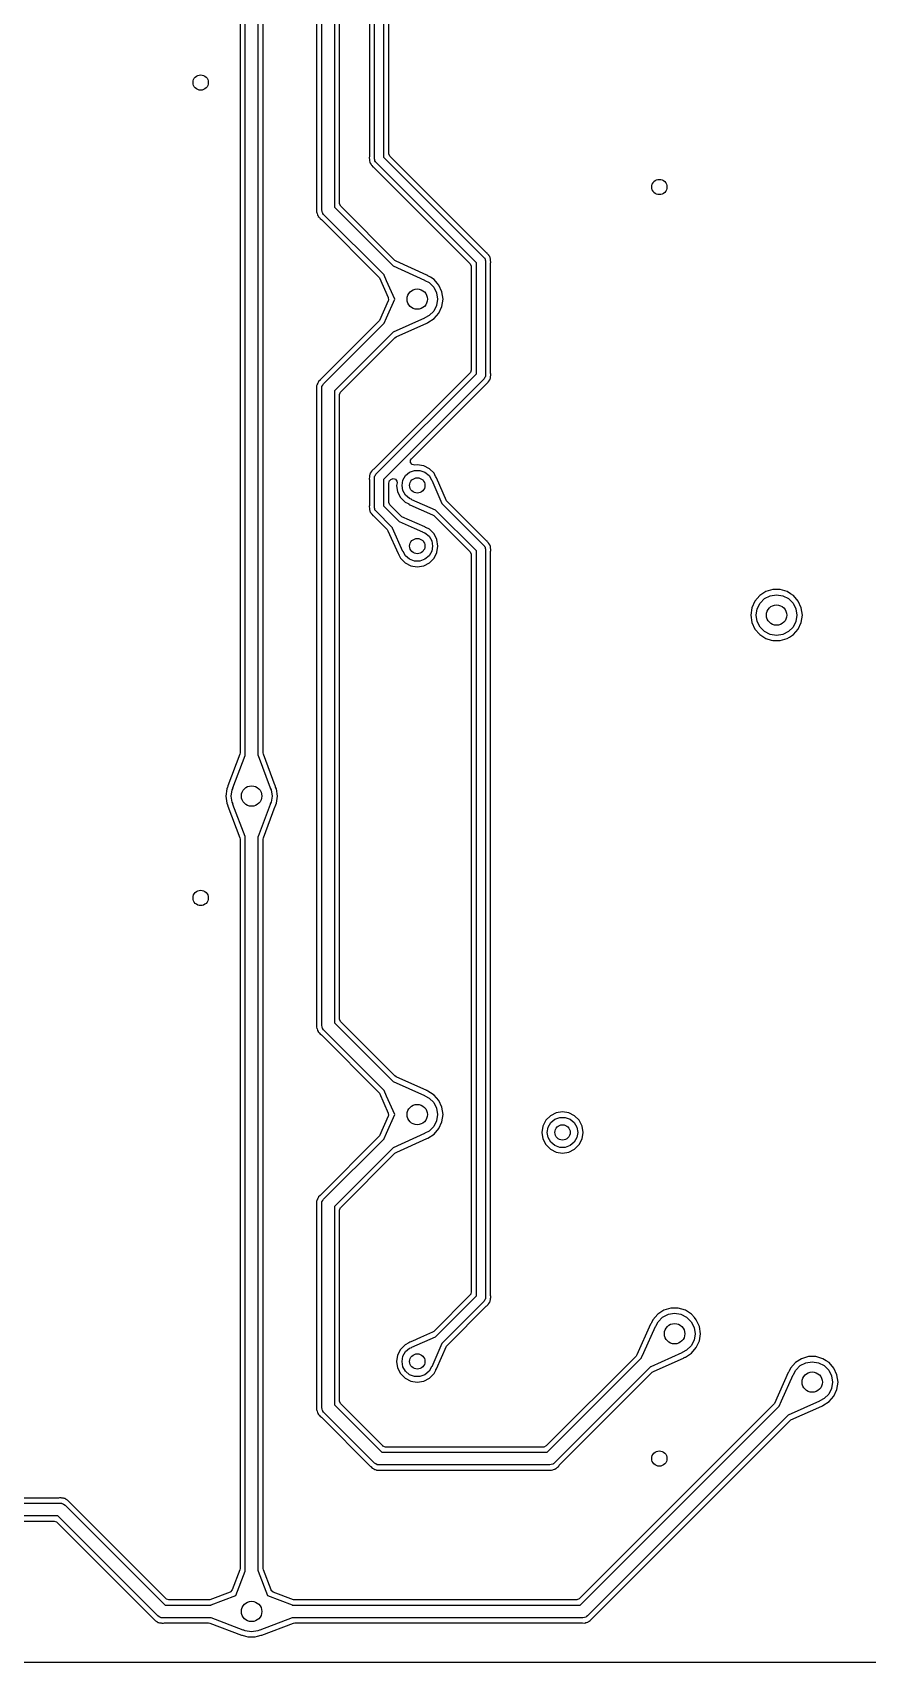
# Model space of a CAD drawing. Extents: x 107 to 211, y -135 to -72.
# Drawn here: x 169.7 to 186.08, y -135.5 to -103.52 of the extents above; entities that cross this region are included whole.
import ezdxf

# ---------------------------------------------------------------- set-up
doc = ezdxf.new("R2010")
doc.units = 0
doc.layers.add('BLACK', color=7, linetype='CONTINUOUS')

msp = doc.modelspace()

# ---------------------------------------------------------------- linework, layer by layer
at = {"layer": 'BLACK', "linetype": 'CONTINUOUS'}
for p, q in [((175.2745, -94.539428), (175.2745, -106.993107)), ((175.375, -107), (175.375, -94.5)), ((175.625, -94.551776), (175.625, -106.948223)), ((175.7255, -106.875943), (175.7255, -94.624057)), ((176.3106, -97.200702), (176.3106, -105.955248)), ((176.4111, -106), (176.4111, -97.155951)), ((176.5889, -97.192775), (176.5889, -105.963176)), ((176.6894, -105.890896), (176.6894, -99.6)), ((173.7745, -103.34602), (173.7745, -117.653978)), ((173.875, -117.704518), (173.875, -103.29665)), ((174.125, -103.29548), (174.125, -117.703349)), ((174.2255, -117.65398), (174.2255, -103.34602)), ((176.307462, -105.973716), (176.306951, -105.978249)), ((176.306951, -105.978249), (176.310367, -106.00857)), ((176.3106, -105.955248), (176.307462, -105.973716)), ((176.310367, -106.00857), (176.3106, -106.012716)), ((176.3106, -106.012716), (176.3106, -106.021342)), ((176.3106, -106.021342), (176.31252, -106.029755)), ((176.31252, -106.029755), (176.313214, -106.033845)), ((176.313214, -106.033845), (176.316631, -106.064166)), ((176.316631, -106.064166), (176.318131, -106.068453)), ((176.318131, -106.068453), (176.322996, -106.080199)), ((176.322996, -106.080199), (176.324966, -106.084288)), ((176.324966, -106.084288), (176.343992, -106.108146)), ((176.343992, -106.108146), (176.346393, -106.111531)), ((176.346393, -106.111531), (176.350982, -106.118834)), ((176.350982, -106.118834), (176.357081, -106.124933)), ((176.357081, -106.124933), (176.359845, -106.128025)), ((176.359845, -106.128025), (176.378874, -106.151887)), ((176.378874, -106.151887), (176.378875, -106.151887)), ((176.378875, -106.151887), (176.382443, -106.154733)), ((176.382443, -106.154733), (176.397719, -106.165571)), ((176.397719, -106.165571), (178.288926, -108.056778)), ((176.417737, -106.018235), (176.4111, -106)), ((176.419429, -106.037571), (176.417737, -106.018235)), ((176.430561, -106.05347), (176.419429, -106.037571)), ((176.431899, -106.057144), (176.430561, -106.05347)), ((176.433972, -106.058341), (176.431899, -106.057144)), ((176.437138, -106.062862), (176.433972, -106.058341)), ((178.4111, -108.036824), (176.437138, -106.062862)), ((176.5889, -105.963176), (178.562862, -107.937138)), ((176.689682, -105.897346), (176.6894, -105.890896)), ((176.711074, -105.943222), (176.689682, -105.897346)), ((178.60228, -107.834428), (176.711074, -105.943222)), ((175.274449, -106.995043), (175.272299, -107.036063)), ((175.272299, -107.036063), (175.281031, -107.058814)), ((175.2745, -106.993107), (175.274449, -106.995043)), ((175.281031, -107.058814), (175.284326, -107.069937)), ((175.284326, -107.069937), (175.289392, -107.093766)), ((175.289392, -107.093766), (175.289394, -107.09377)), ((175.289394, -107.09377), (175.294388, -107.100643)), ((175.294388, -107.100643), (175.303605, -107.117618)), ((175.303605, -107.117618), (175.306654, -107.12556)), ((175.306654, -107.12556), (175.323888, -107.142794)), ((175.383714, -107.029677), (175.375, -107)), ((175.39029, -107.059906), (175.383714, -107.029677)), ((175.394073, -107.06496), (175.39029, -107.059906)), ((175.394843, -107.06758), (175.394073, -107.06496)), ((175.398235, -107.070519), (175.394843, -107.06758)), ((175.411612, -107.088388), (175.398235, -107.070519)), ((176.599121, -108.275898), (175.411612, -107.088388)), ((175.625, -106.948223), (176.77507, -108.098293)), ((175.725782, -106.882393), (175.7255, -106.875943)), ((175.747174, -106.928269), (175.725782, -106.882393)), ((176.811224, -107.992319), (175.747174, -106.928269)), ((175.323888, -107.142794), (175.331419, -107.151612)), ((175.331419, -107.151612), (175.34574, -107.171323)), ((175.34574, -107.171323), (175.353102, -107.175573)), ((175.353102, -107.175573), (175.368426, -107.187332)), ((175.368426, -107.187332), (176.49232, -108.311226)), ((176.833107, -108.007441), (176.811224, -107.992319)), ((177.436161, -108.279633), (176.833107, -108.007441)), ((178.288926, -108.056778), (178.310318, -108.102654)), ((178.4111, -110.213176), (178.4111, -108.036824)), ((178.562862, -107.937138), (178.566027, -107.941658)), ((178.566027, -107.941658), (178.568101, -107.942856)), ((178.568101, -107.942856), (178.569438, -107.946529)), ((178.569438, -107.946529), (178.580571, -107.962429)), ((178.580571, -107.962429), (178.582262, -107.981764)), ((178.582262, -107.981764), (178.5889, -108)), ((178.5889, -108), (178.5889, -110.25)), ((178.617578, -107.845283), (178.60228, -107.834428)), ((178.621123, -107.84811), (178.617578, -107.845283)), ((178.621125, -107.848112), (178.621123, -107.84811)), ((178.621126, -107.848113), (178.621125, -107.848112)), ((178.630027, -107.859275), (178.621126, -107.848113)), ((178.640152, -107.87197), (178.630027, -107.859275)), ((178.642917, -107.875064), (178.640152, -107.87197)), ((178.649013, -107.88116), (178.642917, -107.875064)), ((178.649017, -107.881166), (178.649013, -107.88116)), ((178.653602, -107.888463), (178.649017, -107.881166)), ((178.656004, -107.891848), (178.653602, -107.888463)), ((178.675032, -107.915709), (178.656004, -107.891848)), ((178.675032, -107.915712), (178.675032, -107.915709)), ((178.677016, -107.919831), (178.675032, -107.915712)), ((178.681863, -107.931534), (178.677016, -107.919831)), ((178.683367, -107.935833), (178.681863, -107.931534)), ((178.683369, -107.935836), (178.683367, -107.935833)), ((178.686785, -107.966157), (178.683369, -107.935836)), ((178.687478, -107.970241), (178.686785, -107.966157)), ((178.688677, -107.975494), (178.687478, -107.970241)), ((178.6894, -107.978657), (178.688677, -107.975494)), ((178.6894, -107.987282), (178.6894, -107.978657)), ((178.689633, -107.991427), (178.6894, -107.987282)), ((178.6894, -108.044751), (178.692536, -108.026291)), ((178.6894, -110.205248), (178.6894, -108.044751)), ((178.689733, -107.992319), (178.689633, -107.991427)), ((178.693049, -108.021751), (178.689733, -107.992319)), ((178.692536, -108.026291), (178.693047, -108.021756)), ((178.693047, -108.021756), (178.693049, -108.021751)), ((176.49232, -108.311226), (176.507442, -108.333109)), ((176.507442, -108.333109), (176.681867, -108.719556)), ((176.599252, -108.280071), (176.599121, -108.275898)), ((176.649279, -108.390909), (176.599252, -108.280071)), ((176.811357, -108.75), (176.649279, -108.390909)), ((176.77507, -108.098293), (176.775258, -108.098216)), ((176.775258, -108.098216), (176.780071, -108.099252)), ((176.780071, -108.099252), (177.39276, -108.375793)), ((177.39276, -108.375793), (177.398891, -108.38232)), ((177.398891, -108.38232), (177.398888, -108.382458)), ((177.398888, -108.382458), (177.485114, -108.426393)), ((177.439316, -108.281449), (177.436161, -108.279633)), ((177.439653, -108.280862), (177.439316, -108.281449)), ((177.456228, -108.288924), (177.439653, -108.280862)), ((177.460054, -108.290047), (177.456228, -108.288924)), ((177.509079, -108.321554), (177.460054, -108.290047)), ((177.581128, -108.367857), (177.509079, -108.321554)), ((177.581129, -108.367859), (177.581128, -108.367857)), ((177.581131, -108.36786), (177.581129, -108.367859)), ((177.642487, -108.43867), (177.581131, -108.36786)), ((178.310318, -108.102654), (178.3106, -108.109104)), ((178.3106, -108.109104), (178.3106, -110.140895)), ((176.681867, -108.719556), (176.685655, -108.770033)), ((177.485114, -108.426393), (177.573607, -108.514886)), ((177.573607, -108.514886), (177.630423, -108.626393)), ((177.630423, -108.626393), (177.65, -108.75)), ((177.675377, -108.476627), (177.642487, -108.43867)), ((177.735165, -108.607543), (177.675377, -108.476627)), ((177.755647, -108.75), (177.735165, -108.607543)), ((176.681867, -108.780442), (176.507442, -109.16689)), ((176.645238, -109.118044), (176.811357, -108.75)), ((176.685655, -108.770033), (176.681867, -108.780442)), ((177.573607, -108.985114), (177.485114, -109.073607)), ((177.630423, -108.873607), (177.573607, -108.985114)), ((177.581128, -109.132143), (177.675377, -109.023373)), ((177.65, -108.75), (177.630423, -108.873607)), ((177.675377, -109.023373), (177.735165, -108.892457)), ((177.735165, -108.892457), (177.755647, -108.75)), ((176.49232, -109.188773), (175.345415, -110.335677)), ((175.411612, -110.411612), (176.598294, -109.224929)), ((176.507442, -109.16689), (176.49232, -109.188773)), ((176.598216, -109.224741), (176.599252, -109.219928)), ((176.598294, -109.224929), (176.598216, -109.224741)), ((176.599252, -109.219928), (176.645238, -109.118044)), ((177.39276, -109.124206), (176.780071, -109.400747)), ((176.833108, -109.492557), (177.436162, -109.220365)), ((177.398746, -109.118044), (177.39276, -109.124206)), ((177.398747, -109.117613), (177.398746, -109.118044)), ((177.485114, -109.073607), (177.398747, -109.117613)), ((177.436162, -109.220365), (177.436169, -109.220359)), ((177.436169, -109.220359), (177.439183, -109.218643)), ((177.439183, -109.218643), (177.439467, -109.219143)), ((177.439467, -109.219143), (177.456176, -109.211091)), ((177.456176, -109.211091), (177.460053, -109.209953)), ((177.460053, -109.209953), (177.581128, -109.132143)), ((176.775899, -109.400877), (175.625, -110.551776)), ((175.747163, -110.571742), (176.811228, -109.507676)), ((176.780071, -109.400747), (176.775899, -109.400877)), ((176.811228, -109.507676), (176.833108, -109.492557)), ((178.288926, -110.193221), (176.397717, -112.084429)), ((176.437138, -112.187138), (178.4111, -110.213176)), ((178.562862, -110.312862), (176.5889, -112.286824)), ((178.293287, -110.188461), (178.288926, -110.193221)), ((178.3106, -110.140895), (178.293287, -110.188461)), ((178.571063, -110.295273), (178.562862, -110.312862)), ((178.583539, -110.280406), (178.571063, -110.295273)), ((178.586908, -110.261293), (178.583539, -110.280406)), ((178.588562, -110.257748), (178.586908, -110.261293)), ((178.5889, -110.25), (178.587941, -110.255433)), ((178.587941, -110.255433), (178.588562, -110.257748)), ((178.677015, -110.33017), (178.681862, -110.31847)), ((178.681862, -110.31847), (178.683368, -110.314166)), ((178.683368, -110.314165), (178.683369, -110.314164)), ((178.683368, -110.314166), (178.683368, -110.314165)), ((178.683369, -110.314164), (178.684965, -110.3)), ((178.684965, -110.3), (178.686785, -110.283839)), ((178.686785, -110.283839), (178.687481, -110.279748)), ((178.687481, -110.279748), (178.6894, -110.27134)), ((178.692537, -110.223716), (178.6894, -110.205248)), ((178.6894, -110.262716), (178.689633, -110.25857)), ((178.6894, -110.27134), (178.6894, -110.262716)), ((178.689633, -110.25857), (178.690484, -110.251012)), ((178.690484, -110.251012), (178.693049, -110.228249)), ((178.693047, -110.228244), (178.692537, -110.223716)), ((178.693049, -110.228249), (178.693047, -110.228244)), ((175.273589, -110.488001), (175.269777, -110.512063)), ((175.269777, -110.512063), (175.271978, -110.520274)), ((175.271978, -110.520274), (175.2745, -110.539428)), ((175.2745, -110.476425), (175.273589, -110.488001)), ((175.274501, -110.452063), (175.2745, -110.452069)), ((175.2745, -110.452069), (175.2745, -110.476425)), ((175.2745, -110.539428), (175.2745, -122.993107)), ((175.277959, -110.444296), (175.274501, -110.452063)), ((175.283443, -110.425783), (175.277959, -110.444296)), ((175.284774, -110.417379), (175.283443, -110.425783)), ((175.298043, -110.396946), (175.284774, -110.417379)), ((175.30358, -110.386749), (175.298043, -110.396946)), ((175.313489, -110.364495), (175.30358, -110.386749)), ((175.313492, -110.364491), (175.313489, -110.364495)), ((175.344011, -110.33701), (175.313492, -110.364491)), ((175.345415, -110.335677), (175.344011, -110.33701)), ((175.375, -110.5), (175.378176, -110.477906)), ((175.375, -123), (175.375, -110.5)), ((175.377856, -110.473429), (175.379164, -110.471032)), ((175.378176, -110.477906), (175.377856, -110.473429)), ((175.379164, -110.471032), (175.380063, -110.464783)), ((175.380063, -110.464783), (175.39679, -110.438755)), ((175.39679, -110.438755), (175.411612, -110.411612)), ((175.625, -110.551776), (175.625, -122.948223)), ((175.7255, -110.624057), (175.742813, -110.576491)), ((175.7255, -112.822298), (175.7255, -110.624057)), ((175.742813, -110.576491), (175.747163, -110.571742)), ((177.13561, -111.882241), (178.602282, -110.415568)), ((178.602282, -110.415568), (178.617557, -110.404732)), ((178.617557, -110.404732), (178.621122, -110.401888)), ((178.621122, -110.401888), (178.621126, -110.401887)), ((178.621126, -110.401887), (178.640162, -110.378014)), ((178.640162, -110.378014), (178.642902, -110.374948)), ((178.642902, -110.374948), (178.649016, -110.368836)), ((178.649016, -110.368836), (178.653607, -110.361527)), ((178.653607, -110.361527), (178.655998, -110.358156)), ((178.655998, -110.358156), (178.675032, -110.334291)), ((178.675032, -110.334288), (178.677015, -110.33017)), ((178.675032, -110.334291), (178.675032, -110.334288)), ((177.117969, -111.958656), (177.118853, -111.908045)), ((177.118853, -111.908045), (177.13561, -111.882241)), ((176.310367, -112.241427), (176.306951, -112.271749)), ((176.3106, -112.237282), (176.310367, -112.241427)), ((176.312519, -112.220244), (176.3106, -112.228653)), ((176.3106, -112.228653), (176.3106, -112.237282)), ((176.313213, -112.216157), (176.312519, -112.220244)), ((176.31663, -112.185836), (176.313213, -112.216157)), ((176.318122, -112.181572), (176.31663, -112.185836)), ((176.323003, -112.169786), (176.318122, -112.181572)), ((176.324967, -112.165708), (176.323003, -112.169786)), ((176.343993, -112.141849), (176.324967, -112.165708)), ((176.346393, -112.138467), (176.343993, -112.141849)), ((176.35098, -112.131167), (176.346393, -112.138467)), ((176.350985, -112.131161), (176.35098, -112.131167)), ((176.35708, -112.125067), (176.350985, -112.131161)), ((176.359845, -112.121973), (176.35708, -112.125067)), ((176.378874, -112.098112), (176.359845, -112.121973)), ((176.382422, -112.095282), (176.378874, -112.098112)), ((176.397717, -112.084429), (176.382422, -112.095282)), ((176.4111, -112.25), (176.412058, -112.244566)), ((176.411438, -112.242252), (176.413091, -112.238706)), ((176.412058, -112.244566), (176.411438, -112.242252)), ((176.413091, -112.238706), (176.416461, -112.219594)), ((176.416461, -112.219594), (176.428936, -112.204726)), ((176.428936, -112.204726), (176.437138, -112.187138)), ((176.969043, -112.302394), (177.021138, -112.212164)), ((177.021138, -112.212164), (177.100951, -112.145192)), ((177.100951, -112.145192), (177.198857, -112.109558)), ((177.149824, -111.997995), (177.117969, -111.958656)), ((177.199513, -112.007654), (177.149824, -111.997995)), ((177.198857, -112.109558), (177.303045, -112.109558)), ((177.25095, -111.999508), (177.199513, -112.007654)), ((177.250951, -111.999508), (177.25095, -111.999508)), ((177.376252, -112.019353), (177.250951, -111.999508)), ((177.303045, -112.109558), (177.400951, -112.145192)), ((177.376253, -112.019353), (177.376252, -112.019353)), ((177.376255, -112.019354), (177.376253, -112.019353)), ((177.489293, -112.07695), (177.376255, -112.019354)), ((177.400951, -112.145192), (177.480764, -112.212164)), ((177.480764, -112.212164), (177.530697, -112.29865)), ((177.579001, -112.166658), (177.489293, -112.07695)), ((177.610589, -112.228653), (177.579001, -112.166658)), ((177.614177, -112.235695), (177.610589, -112.228653)), ((177.616718, -112.239952), (177.614177, -112.235695)), ((177.629247, -112.258063), (177.616718, -112.239952)), ((176.306951, -112.271749), (176.307463, -112.276291)), ((176.307463, -112.276291), (176.3106, -112.294751)), ((176.3106, -112.294751), (176.3106, -112.799297)), ((176.4111, -112.844049), (176.4111, -112.25)), ((176.5889, -112.286824), (176.5889, -112.807225)), ((176.6894, -112.359103), (176.706713, -112.311537)), ((176.6894, -112.734945), (176.6894, -112.359103)), ((176.706713, -112.311537), (176.711063, -112.306788)), ((176.711063, -112.306788), (176.728191, -112.28966)), ((176.728191, -112.28966), (176.774066, -112.268269)), ((176.774066, -112.268269), (176.822961, -112.28137)), ((176.822961, -112.28137), (176.851995, -112.322834)), ((176.853605, -112.353562), (176.845459, -112.404998)), ((176.845459, -112.404998), (176.845459, -112.404999)), ((176.845459, -112.404999), (176.865304, -112.530301)), ((176.851995, -112.322834), (176.853605, -112.353562)), ((176.865304, -112.530301), (176.865304, -112.530302)), ((176.865304, -112.530302), (176.865305, -112.530304)), ((176.865305, -112.530304), (176.922901, -112.643342)), ((176.950951, -112.405), (176.969043, -112.302394)), ((176.969043, -112.507606), (176.950951, -112.405)), ((177.021138, -112.597836), (176.969043, -112.507606)), ((177.530697, -112.29865), (177.532715, -112.300629)), ((177.532715, -112.300629), (177.734844, -112.759073)), ((177.629248, -112.258066), (177.629247, -112.258063)), ((177.629249, -112.258067), (177.629248, -112.258066)), ((177.826629, -112.705739), (177.629249, -112.258067)), ((175.7255, -122.875943), (175.7255, -112.822298)), ((176.307462, -112.817765), (176.306951, -112.822298)), ((176.306951, -112.822298), (176.310367, -112.852619)), ((176.3106, -112.799297), (176.307462, -112.817765)), ((176.310367, -112.852619), (176.3106, -112.856765)), ((176.3106, -112.856765), (176.3106, -112.865391)), ((176.3106, -112.865391), (176.31252, -112.873804)), ((176.31252, -112.873804), (176.313214, -112.877894)), ((176.313214, -112.877894), (176.316631, -112.908215)), ((176.417737, -112.862284), (176.4111, -112.844049)), ((176.419429, -112.88162), (176.417737, -112.862284)), ((176.430561, -112.897519), (176.419429, -112.88162)), ((176.5889, -112.807225), (176.891895, -113.11022)), ((176.689682, -112.741395), (176.6894, -112.734945)), ((176.711074, -112.787271), (176.689682, -112.741395)), ((176.92774, -113.003937), (176.711074, -112.787271)), ((176.922901, -112.643342), (177.012609, -112.73305)), ((177.012609, -112.73305), (177.071923, -112.763271)), ((177.100951, -112.664808), (177.021138, -112.597836)), ((177.071923, -112.763271), (177.082553, -112.768688)), ((177.082553, -112.768688), (177.087007, -112.771367)), ((177.087007, -112.771367), (177.104014, -112.783296)), ((177.140402, -112.679166), (177.100951, -112.664808)), ((177.104014, -112.783296), (177.104017, -112.783297)), ((177.104017, -112.783297), (177.104018, -112.783298)), ((177.104018, -112.783298), (177.55169, -112.980678)), ((177.140392, -112.68029), (177.140402, -112.679166)), ((177.14658, -112.686764), (177.140392, -112.68029)), ((177.605024, -112.888893), (177.14658, -112.686764)), ((177.734844, -112.759073), (177.734938, -112.763263)), ((177.734938, -112.763263), (178.562862, -113.591187)), ((177.842012, -112.728209), (177.826629, -112.705739)), ((177.953803, -112.84), (177.842012, -112.728209)), ((178.60228, -113.488477), (177.953803, -112.84)), ((176.316631, -112.908215), (176.318131, -112.912502)), ((176.318131, -112.912502), (176.322996, -112.924248)), ((176.322996, -112.924248), (176.324966, -112.928337)), ((176.324966, -112.928337), (176.343992, -112.952195)), ((176.343992, -112.952195), (176.346393, -112.95558)), ((176.346393, -112.95558), (176.350982, -112.962883)), ((176.350982, -112.962883), (176.357081, -112.968982)), ((176.357081, -112.968982), (176.359845, -112.972074)), ((176.359845, -112.972074), (176.378874, -112.995936)), ((176.378874, -112.995936), (176.378875, -112.995936)), ((176.378875, -112.995936), (176.382443, -112.998782)), ((176.382443, -112.998782), (176.397719, -113.00962)), ((176.397719, -113.00962), (176.659888, -113.271789)), ((176.431899, -112.901193), (176.430561, -112.897519)), ((176.433972, -112.90239), (176.431899, -112.901193)), ((176.437138, -112.906911), (176.433972, -112.90239)), ((176.766962, -113.236735), (176.437138, -112.906911)), ((176.891895, -113.11022), (176.892157, -113.110112)), ((176.892157, -113.110112), (176.896877, -113.111106)), ((176.896877, -113.111106), (177.191318, -113.240926)), ((176.950211, -113.019321), (176.92774, -113.003937)), ((177.397883, -113.216701), (176.950211, -113.019321)), ((177.55169, -112.980678), (177.57416, -112.996061)), ((177.57416, -112.996061), (178.288926, -113.710827)), ((177.609744, -112.889887), (177.605024, -112.888893)), ((177.610005, -112.889778), (177.609744, -112.889887)), ((178.4111, -113.690873), (177.610005, -112.889778)), ((176.659888, -113.271789), (176.675272, -113.29426)), ((176.675272, -113.29426), (176.872652, -113.741932)), ((176.767057, -113.240926), (176.766962, -113.236735)), ((176.969186, -113.69937), (176.767057, -113.240926)), ((177.191318, -113.240926), (177.355321, -113.313235)), ((177.355321, -113.313235), (177.361509, -113.319709)), ((177.361509, -113.319709), (177.361497, -113.320832)), ((177.361497, -113.320832), (177.400951, -113.335192)), ((177.397884, -113.216701), (177.397883, -113.216701)), ((177.397887, -113.216703), (177.397884, -113.216701)), ((177.414901, -113.228636), (177.397887, -113.216703)), ((177.400951, -113.335192), (177.480764, -113.402164)), ((177.419354, -113.231314), (177.414901, -113.228636)), ((177.489293, -113.26695), (177.419354, -113.231314)), ((177.480764, -113.402164), (177.532859, -113.492394)), ((177.579001, -113.356658), (177.489293, -113.26695)), ((177.532859, -113.492394), (177.550951, -113.595)), ((177.636597, -113.469696), (177.579001, -113.356658)), ((177.656443, -113.595), (177.636597, -113.469696)), ((178.617578, -113.499332), (178.60228, -113.488477)), ((178.621123, -113.502159), (178.617578, -113.499332)), ((178.621125, -113.502161), (178.621123, -113.502159)), ((178.621126, -113.502162), (178.621125, -113.502161)), ((178.630027, -113.513324), (178.621126, -113.502162)), ((178.640152, -113.526019), (178.630027, -113.513324)), ((178.642917, -113.529113), (178.640152, -113.526019)), ((176.872652, -113.741932), (176.872653, -113.741933)), ((176.872653, -113.741933), (176.872656, -113.741939)), ((176.872656, -113.741939), (176.879965, -113.752504)), ((176.879965, -113.752504), (176.885185, -113.76005)), ((176.885185, -113.76005), (176.887717, -113.764291)), ((176.887717, -113.764291), (176.922901, -113.833342)), ((176.922901, -113.833342), (177.012609, -113.92305)), ((176.971204, -113.701349), (176.969186, -113.69937)), ((177.021138, -113.787836), (176.971204, -113.701349)), ((177.100951, -113.854808), (177.021138, -113.787836)), ((177.480764, -113.787836), (177.400951, -113.854808)), ((177.532859, -113.697606), (177.480764, -113.787836)), ((177.489293, -113.92305), (177.579001, -113.833342)), ((177.550951, -113.595), (177.532859, -113.697606)), ((177.579001, -113.833342), (177.636597, -113.720304)), ((177.636597, -113.720304), (177.656443, -113.595)), ((178.288926, -113.710827), (178.310318, -113.756703)), ((178.310318, -113.756703), (178.3106, -113.763153)), ((178.3106, -113.763153), (178.3106, -128.236846)), ((178.4111, -128.309127), (178.4111, -113.690873)), ((178.562862, -113.591187), (178.566027, -113.595707)), ((178.566027, -113.595707), (178.568101, -113.596905)), ((178.568101, -113.596905), (178.569438, -113.600578)), ((178.569438, -113.600578), (178.580571, -113.616478)), ((178.580571, -113.616478), (178.582262, -113.635813)), ((178.582262, -113.635813), (178.5889, -113.654049)), ((178.5889, -113.654049), (178.5889, -128.345951)), ((178.649013, -113.535209), (178.642917, -113.529113)), ((178.649017, -113.535215), (178.649013, -113.535209)), ((178.653602, -113.542512), (178.649017, -113.535215)), ((178.656004, -113.545897), (178.653602, -113.542512)), ((178.675032, -113.569758), (178.656004, -113.545897)), ((178.675032, -113.569761), (178.675032, -113.569758)), ((178.677016, -113.57388), (178.675032, -113.569761)), ((178.681863, -113.585583), (178.677016, -113.57388)), ((178.683367, -113.589882), (178.681863, -113.585583)), ((178.683369, -113.589885), (178.683367, -113.589882)), ((178.683945, -113.595), (178.683369, -113.589885)), ((178.686785, -113.620206), (178.683945, -113.595)), ((178.687478, -113.62429), (178.686785, -113.620206)), ((178.688677, -113.629543), (178.687478, -113.62429)), ((178.6894, -113.632706), (178.688677, -113.629543)), ((178.6894, -113.641331), (178.6894, -113.632706)), ((178.689633, -113.645476), (178.6894, -113.641331)), ((178.6894, -113.6988), (178.692536, -113.68034)), ((178.6894, -114.95), (178.6894, -113.6988)), ((178.691072, -113.658258), (178.689633, -113.645476)), ((178.693049, -113.6758), (178.691072, -113.658258)), ((178.692536, -113.68034), (178.693047, -113.675805)), ((178.693047, -113.675805), (178.693049, -113.6758)), ((177.012609, -113.92305), (177.125647, -113.980646)), ((177.198857, -113.890442), (177.100951, -113.854808)), ((177.125647, -113.980646), (177.250951, -114.000492)), ((177.303045, -113.890442), (177.198857, -113.890442)), ((177.250951, -114.000492), (177.376255, -113.980646)), ((177.400951, -113.854808), (177.303045, -113.890442)), ((177.376255, -113.980646), (177.489293, -113.92305)), ((184.228036, -114.4495), (184.089949, -114.490046)), ((184.228039, -114.4495), (184.228036, -114.4495)), ((184.371961, -114.4495), (184.228039, -114.4495)), ((184.371964, -114.4495), (184.371961, -114.4495)), ((184.51005, -114.490046), (184.371964, -114.4495)), ((183.874623, -114.676626), (183.814834, -114.807545)), ((183.968868, -114.56786), (183.874623, -114.676626)), ((183.919577, -114.826393), (183.976393, -114.714886)), ((183.968875, -114.567855), (183.968868, -114.56786)), ((184.089945, -114.490047), (183.968875, -114.567855)), ((183.976393, -114.714886), (184.064886, -114.626393)), ((184.064886, -114.626393), (184.176393, -114.569577)), ((184.089949, -114.490046), (184.089945, -114.490047)), ((184.176393, -114.569577), (184.3, -114.55)), ((184.3, -114.55), (184.423607, -114.569577)), ((184.423607, -114.569577), (184.535114, -114.626393)), ((184.510054, -114.490047), (184.51005, -114.490046)), ((184.574182, -114.53126), (184.510054, -114.490047)), ((184.535114, -114.626393), (184.623607, -114.714886)), ((184.631128, -114.567857), (184.574182, -114.53126)), ((184.623607, -114.714886), (184.680423, -114.826393)), ((184.725377, -114.676627), (184.631128, -114.567857)), ((184.785165, -114.807543), (184.725377, -114.676627)), ((178.6894, -117.92), (178.6894, -114.95)), ((183.814834, -114.807545), (183.794353, -114.95)), ((183.794353, -114.95), (183.814834, -115.092454)), ((183.814834, -115.092454), (183.814834, -115.092455)), ((183.814834, -115.092455), (183.814835, -115.092457)), ((183.814835, -115.092457), (183.874623, -115.223373)), ((183.9, -114.95), (183.919577, -114.826393)), ((183.919577, -115.073607), (183.9, -114.95)), ((183.976393, -115.185114), (183.919577, -115.073607)), ((184.680423, -115.073607), (184.623607, -115.185114)), ((184.680423, -114.826393), (184.7, -114.95)), ((184.7, -114.95), (184.680423, -115.073607)), ((184.725377, -115.223373), (184.785165, -115.092457)), ((184.805647, -114.95), (184.785165, -114.807543)), ((184.785165, -115.092457), (184.805647, -114.95)), ((183.874623, -115.223373), (183.968868, -115.332139)), ((183.968868, -115.332139), (183.968869, -115.33214)), ((183.968869, -115.33214), (183.968872, -115.332143)), ((183.968872, -115.332143), (184.089947, -115.409953)), ((184.064886, -115.273607), (183.976393, -115.185114)), ((184.176393, -115.330423), (184.064886, -115.273607)), ((184.089947, -115.409953), (184.196403, -115.441211)), ((184.3, -115.35), (184.176393, -115.330423)), ((184.196403, -115.441211), (184.228035, -115.450499)), ((184.423607, -115.330423), (184.3, -115.35)), ((184.371964, -115.450499), (184.510053, -115.409953)), ((184.535114, -115.273607), (184.423607, -115.330423)), ((184.510053, -115.409953), (184.556661, -115.38)), ((184.623607, -115.185114), (184.535114, -115.273607)), ((184.556661, -115.38), (184.631128, -115.332143)), ((184.631128, -115.332143), (184.725377, -115.223373)), ((184.228035, -115.450499), (184.228037, -115.4505)), ((184.228037, -115.4505), (184.228039, -115.4505)), ((184.228039, -115.4505), (184.371963, -115.4505)), ((184.371963, -115.4505), (184.371964, -115.450499)), ((173.769719, -117.680144), (173.535764, -118.299037)), ((173.7745, -117.653978), (173.769719, -117.680144)), ((174.230281, -117.680146), (174.2255, -117.65398)), ((174.464235, -118.299039), (174.230281, -117.680146)), ((173.634448, -118.336345), (173.872141, -117.707562)), ((173.872141, -117.707562), (173.875, -117.704518)), ((174.125, -117.703349), (174.125188, -117.703427)), ((174.125188, -117.703427), (174.127859, -117.707563)), ((174.127859, -117.707563), (174.365551, -118.336344)), ((178.6894, -119.5), (178.6894, -117.92)), ((173.533795, -118.31027), (173.52822, -118.328232)), ((173.535762, -118.299045), (173.533795, -118.31027)), ((173.535764, -118.299037), (173.535762, -118.299045)), ((174.465948, -118.309326), (174.464235, -118.299039)), ((174.471628, -118.327902), (174.465948, -118.309326)), ((173.514834, -118.357544), (173.494353, -118.5)), ((173.494353, -118.5), (173.514834, -118.642455)), ((173.514836, -118.357539), (173.514834, -118.357544)), ((173.514834, -118.642455), (173.514836, -118.64246)), ((173.52822, -118.328232), (173.514836, -118.357539)), ((173.514836, -118.64246), (173.528368, -118.672092)), ((173.6, -118.5), (173.619577, -118.376393)), ((173.619577, -118.623607), (173.6, -118.5)), ((173.619577, -118.376393), (173.635256, -118.34562)), ((173.635192, -118.654253), (173.619577, -118.623607)), ((173.634572, -118.344933), (173.634448, -118.336345)), ((173.635256, -118.34562), (173.634572, -118.344933)), ((174.380423, -118.623607), (174.364743, -118.654379)), ((174.365271, -118.345294), (174.364806, -118.345744)), ((174.364806, -118.345744), (174.380423, -118.376393)), ((174.365551, -118.336344), (174.365271, -118.345294)), ((174.380423, -118.376393), (174.4, -118.5)), ((174.4, -118.5), (174.380423, -118.623607)), ((174.485165, -118.357543), (174.471628, -118.327902)), ((174.471779, -118.671766), (174.485165, -118.642457)), ((174.505647, -118.5), (174.485165, -118.357543)), ((174.485165, -118.642457), (174.505647, -118.5)), ((173.528368, -118.672092), (173.534048, -118.690665)), ((173.534048, -118.690665), (173.535765, -118.700965)), ((173.535765, -118.700965), (173.535764, -118.700965)), ((173.535764, -118.700965), (173.769719, -119.319854)), ((173.634448, -118.663655), (173.634728, -118.654705)), ((173.872141, -119.292437), (173.634448, -118.663655)), ((173.634728, -118.654705), (173.635192, -118.654253)), ((174.365551, -118.663655), (174.127859, -119.292437)), ((174.230281, -119.319854), (174.464232, -118.700968)), ((174.364743, -118.654379), (174.365427, -118.655066)), ((174.365427, -118.655066), (174.365551, -118.663655)), ((174.464232, -118.700968), (174.464233, -118.700965)), ((174.464233, -118.700965), (174.464235, -118.70096)), ((174.464235, -118.70096), (174.466202, -118.689733)), ((174.466202, -118.689733), (174.471779, -118.671766)), ((173.769719, -119.319854), (173.7745, -119.34602)), ((173.7745, -119.34602), (173.7745, -133.653978)), ((173.874812, -119.296573), (173.872141, -119.292437)), ((173.875, -119.29665), (173.874812, -119.296573)), ((173.875, -133.704518), (173.875, -119.29665)), ((174.127859, -119.292437), (174.125, -119.29548)), ((174.125, -119.29548), (174.125, -133.703349)), ((174.2255, -119.34602), (174.230281, -119.319854)), ((174.2255, -133.65398), (174.2255, -119.34602)), ((178.6894, -121.5), (178.6894, -119.5)), ((178.6894, -123), (178.6894, -121.5)), ((175.274449, -122.995043), (175.272299, -123.036063)), ((175.272299, -123.036063), (175.281031, -123.058814)), ((175.2745, -122.993107), (175.274449, -122.995043)), ((175.281031, -123.058814), (175.284326, -123.069937)), ((175.284326, -123.069937), (175.289392, -123.093766)), ((175.289392, -123.093766), (175.289394, -123.09377)), ((175.289394, -123.09377), (175.294388, -123.100643)), ((175.294388, -123.100643), (175.303605, -123.117618)), ((175.303605, -123.117618), (175.306654, -123.12556)), ((175.383714, -123.029677), (175.375, -123)), ((175.39029, -123.059906), (175.383714, -123.029677)), ((175.394073, -123.06496), (175.39029, -123.059906)), ((175.394843, -123.06758), (175.394073, -123.06496)), ((175.398235, -123.070519), (175.394843, -123.06758)), ((175.411612, -123.088388), (175.398235, -123.070519)), ((176.599121, -124.275898), (175.411612, -123.088388)), ((175.625, -122.948223), (176.77507, -124.098293)), ((175.725782, -122.882393), (175.7255, -122.875943)), ((175.747174, -122.928269), (175.725782, -122.882393)), ((176.811224, -123.992319), (175.747174, -122.928269)), ((178.6894, -125.1), (178.6894, -123)), ((175.306654, -123.12556), (175.323888, -123.142794)), ((175.323888, -123.142794), (175.331419, -123.151612)), ((175.331419, -123.151612), (175.34574, -123.171323)), ((175.34574, -123.171323), (175.353102, -123.175573)), ((175.353102, -123.175573), (175.368426, -123.187332)), ((175.368426, -123.187332), (176.49232, -124.311226)), ((176.833107, -124.007441), (176.811224, -123.992319)), ((177.436161, -124.279633), (176.833107, -124.007441)), ((176.49232, -124.311226), (176.507442, -124.333109)), ((176.507442, -124.333109), (176.681867, -124.719556)), ((176.599252, -124.280071), (176.599121, -124.275898)), ((176.649279, -124.390909), (176.599252, -124.280071)), ((176.811357, -124.75), (176.649279, -124.390909)), ((176.77507, -124.098293), (176.775258, -124.098216)), ((176.775258, -124.098216), (176.780071, -124.099252)), ((176.780071, -124.099252), (177.39276, -124.375793)), ((177.39276, -124.375793), (177.398891, -124.38232)), ((177.398891, -124.38232), (177.398888, -124.382458)), ((177.398888, -124.382458), (177.485114, -124.426393)), ((177.439316, -124.281449), (177.436161, -124.279633)), ((177.439653, -124.280862), (177.439316, -124.281449)), ((177.456228, -124.288924), (177.439653, -124.280862)), ((177.460054, -124.290047), (177.456228, -124.288924)), ((177.509079, -124.321554), (177.460054, -124.290047)), ((177.581128, -124.367857), (177.509079, -124.321554)), ((177.675377, -124.476627), (177.581128, -124.367857)), ((177.485114, -124.426393), (177.573607, -124.514886)), ((177.573607, -124.514886), (177.630423, -124.626393)), ((177.630423, -124.626393), (177.65, -124.75)), ((177.735165, -124.607543), (177.675377, -124.476627)), ((177.755647, -124.75), (177.735165, -124.607543)), ((179.974698, -124.714353), (179.861656, -124.771951)), ((180.1, -124.694508), (179.974698, -124.714353)), ((180.225301, -124.714353), (180.1, -124.694508)), ((180.225302, -124.714353), (180.225301, -124.714353)), ((180.225304, -124.714354), (180.225302, -124.714353)), ((180.338342, -124.77195), (180.225304, -124.714354)), ((176.681867, -124.780442), (176.507442, -125.16689)), ((176.645238, -125.118044), (176.811357, -124.75)), ((176.681867, -124.719556), (176.685655, -124.770033)), ((176.685655, -124.770033), (176.681867, -124.780442)), ((177.573607, -124.985114), (177.485114, -125.073607)), ((177.630423, -124.873607), (177.573607, -124.985114)), ((177.581128, -125.132143), (177.675377, -125.023373)), ((177.65, -124.75), (177.630423, -124.873607)), ((177.675377, -125.023373), (177.735165, -124.892457)), ((177.735165, -124.892457), (177.755647, -124.75)), ((179.714353, -124.974698), (179.694508, -125.1)), ((179.771951, -124.861656), (179.714353, -124.974698)), ((179.861656, -124.771951), (179.771951, -124.861656)), ((179.8, -125.1), (179.818092, -124.997394)), ((179.818092, -124.997394), (179.870187, -124.907164)), ((179.870187, -124.907164), (179.95, -124.840192)), ((179.95, -124.840192), (180.047906, -124.804558)), ((180.047906, -124.804558), (180.152094, -124.804558)), ((180.152094, -124.804558), (180.25, -124.840192)), ((180.25, -124.840192), (180.329813, -124.907164)), ((180.329813, -124.907164), (180.381908, -124.997394)), ((180.42805, -124.861658), (180.338342, -124.77195)), ((180.381908, -124.997394), (180.4, -125.1)), ((180.485646, -124.974696), (180.42805, -124.861658)), ((180.505492, -125.1), (180.485646, -124.974696)), ((176.49232, -125.188773), (175.345415, -126.335677)), ((175.411612, -126.411612), (176.598294, -125.224929)), ((176.507442, -125.16689), (176.49232, -125.188773)), ((176.598216, -125.224741), (176.599252, -125.219928)), ((176.598294, -125.224929), (176.598216, -125.224741)), ((176.599252, -125.219928), (176.645238, -125.118044)), ((177.39276, -125.124206), (176.780071, -125.400747)), ((176.84842, -125.485646), (177.436162, -125.220365)), ((177.398746, -125.118044), (177.39276, -125.124206)), ((177.398747, -125.117613), (177.398746, -125.118044)), ((177.485114, -125.073607), (177.398747, -125.117613)), ((177.436162, -125.220365), (177.436169, -125.220359)), ((177.436169, -125.220359), (177.439183, -125.218643)), ((177.439183, -125.218643), (177.439467, -125.219143)), ((177.439467, -125.219143), (177.456176, -125.211091)), ((177.456176, -125.211091), (177.460053, -125.209953)), ((177.460053, -125.209953), (177.581128, -125.132143)), ((178.6894, -126.399897), (178.6894, -125.1)), ((179.694508, -125.1), (179.714353, -125.225301)), ((179.714353, -125.225301), (179.714353, -125.225302)), ((179.714353, -125.225302), (179.714354, -125.225304)), ((179.714354, -125.225304), (179.77195, -125.338342)), ((179.77195, -125.338342), (179.861658, -125.42805)), ((179.818092, -125.202606), (179.8, -125.1)), ((179.870187, -125.292836), (179.818092, -125.202606)), ((179.95, -125.359808), (179.870187, -125.292836)), ((180.329813, -125.292836), (180.25, -125.359808)), ((180.381908, -125.202606), (180.329813, -125.292836)), ((180.338342, -125.42805), (180.42805, -125.338342)), ((180.4, -125.1), (180.381908, -125.202606)), ((180.42805, -125.338342), (180.485646, -125.225304)), ((180.485646, -125.225304), (180.505492, -125.1)), ((176.775899, -125.400877), (175.625, -126.551776)), ((175.747163, -126.571742), (176.811228, -125.507676)), ((176.780071, -125.400747), (176.775899, -125.400877)), ((176.811228, -125.507676), (176.833108, -125.492557)), ((176.833108, -125.492557), (176.84842, -125.485646)), ((179.861658, -125.42805), (179.974696, -125.485646)), ((180.047906, -125.395442), (179.95, -125.359808)), ((179.974696, -125.485646), (180.1, -125.505492)), ((180.152094, -125.395442), (180.047906, -125.395442)), ((180.1, -125.505492), (180.225304, -125.485646)), ((180.25, -125.359808), (180.152094, -125.395442)), ((180.225304, -125.485646), (180.338342, -125.42805)), ((175.273589, -126.488001), (175.269777, -126.512063)), ((175.269777, -126.512063), (175.271978, -126.520274)), ((175.271978, -126.520274), (175.2745, -126.539428)), ((175.2745, -126.476425), (175.273589, -126.488001)), ((175.274501, -126.452063), (175.2745, -126.452069)), ((175.2745, -126.452069), (175.2745, -126.476425)), ((175.2745, -126.539428), (175.2745, -130.493107)), ((175.277959, -126.444296), (175.274501, -126.452063)), ((175.283443, -126.425783), (175.277959, -126.444296)), ((175.284774, -126.417379), (175.283443, -126.425783)), ((175.298043, -126.396946), (175.284774, -126.417379)), ((175.30358, -126.386749), (175.298043, -126.396946)), ((175.313489, -126.364495), (175.30358, -126.386749)), ((175.313492, -126.364491), (175.313489, -126.364495)), ((175.344011, -126.33701), (175.313492, -126.364491)), ((175.345415, -126.335677), (175.344011, -126.33701)), ((175.375, -126.5), (175.378176, -126.477906)), ((175.375, -130.5), (175.375, -126.5)), ((175.377856, -126.473429), (175.379164, -126.471032)), ((175.378176, -126.477906), (175.377856, -126.473429)), ((175.379164, -126.471032), (175.380063, -126.464783)), ((175.380063, -126.464783), (175.39679, -126.438755)), ((175.39679, -126.438755), (175.411612, -126.411612)), ((175.625, -126.551776), (175.625, -130.448223)), ((175.7255, -126.624057), (175.742813, -126.576491)), ((175.7255, -130.375943), (175.7255, -126.624057)), ((175.742813, -126.576491), (175.747163, -126.571742)), ((178.6894, -128.301199), (178.6894, -126.399897)), ((178.288926, -128.289172), (177.574162, -129.003935)), ((177.609216, -129.11101), (178.4111, -128.309127)), ((178.562862, -128.408813), (177.735729, -129.235945)), ((177.842009, -129.271792), (178.602282, -128.511519)), ((178.293287, -128.284412), (178.288926, -128.289172)), ((178.3106, -128.236846), (178.293287, -128.284412)), ((178.571063, -128.391224), (178.562862, -128.408813)), ((178.583539, -128.376357), (178.571063, -128.391224)), ((178.586908, -128.357244), (178.583539, -128.376357)), ((178.588562, -128.353699), (178.586908, -128.357244)), ((178.5889, -128.345951), (178.587941, -128.351384)), ((178.587941, -128.351384), (178.588562, -128.353699)), ((178.602282, -128.511519), (178.617557, -128.500683)), ((178.617557, -128.500683), (178.621122, -128.497839)), ((178.621122, -128.497839), (178.621126, -128.497838)), ((178.621126, -128.497838), (178.640162, -128.473965)), ((178.640162, -128.473965), (178.642902, -128.470899)), ((178.642902, -128.470899), (178.649016, -128.464787)), ((178.649016, -128.464787), (178.653607, -128.457478)), ((178.653607, -128.457478), (178.655998, -128.454107)), ((178.655998, -128.454107), (178.675032, -128.430242)), ((178.675032, -128.430239), (178.677015, -128.426121)), ((178.675032, -128.430242), (178.675032, -128.430239)), ((178.677015, -128.426121), (178.681862, -128.414421)), ((178.681862, -128.414421), (178.683368, -128.410117)), ((178.683368, -128.410116), (178.683369, -128.410115)), ((178.683368, -128.410117), (178.683368, -128.410116)), ((178.683369, -128.410115), (178.686785, -128.37979)), ((178.686785, -128.37979), (178.687481, -128.375699)), ((178.687481, -128.375699), (178.6894, -128.367291)), ((178.692537, -128.319667), (178.6894, -128.301199)), ((178.6894, -128.358667), (178.689633, -128.354521)), ((178.6894, -128.367291), (178.6894, -128.358667)), ((178.689633, -128.354521), (178.690484, -128.346963)), ((178.690484, -128.346963), (178.693049, -128.3242)), ((178.693047, -128.324195), (178.692537, -128.319667)), ((178.693049, -128.3242), (178.693047, -128.324195)), ((182.228036, -128.5495), (182.089949, -128.590046)), ((182.228039, -128.5495), (182.228036, -128.5495)), ((182.371961, -128.5495), (182.228039, -128.5495)), ((182.371964, -128.5495), (182.371961, -128.5495)), ((182.51005, -128.590046), (182.371964, -128.5495)), ((181.829637, -128.863831), (181.557442, -129.46689)), ((181.8398, -128.849606), (181.829637, -128.863831)), ((181.846898, -128.837333), (181.8398, -128.849606)), ((181.874621, -128.776628), (181.846898, -128.837333)), ((181.968868, -128.66786), (181.874621, -128.776628)), ((181.932459, -128.90111), (181.976393, -128.814886)), ((181.968875, -128.667855), (181.968868, -128.66786)), ((182.089945, -128.590047), (181.968875, -128.667855)), ((181.976393, -128.814886), (182.064886, -128.726393)), ((182.064886, -128.726393), (182.176393, -128.669577)), ((182.089949, -128.590046), (182.089945, -128.590047)), ((182.176393, -128.669577), (182.3, -128.65)), ((182.3, -128.65), (182.423607, -128.669577)), ((182.423607, -128.669577), (182.535114, -128.726393)), ((182.510054, -128.590047), (182.51005, -128.590046)), ((182.570051, -128.628605), (182.510054, -128.590047)), ((182.535114, -128.726393), (182.623607, -128.814886)), ((182.631128, -128.667857), (182.570051, -128.628605)), ((182.623607, -128.814886), (182.680423, -128.926393)), ((182.631129, -128.667859), (182.631128, -128.667857)), ((182.631131, -128.66786), (182.631129, -128.667859)), ((182.687616, -128.733048), (182.631131, -128.66786)), ((182.725377, -128.776627), (182.687616, -128.733048)), ((182.785165, -128.907543), (182.725377, -128.776627)), ((177.154574, -129.194411), (177.104014, -129.216703)), ((177.146578, -129.313236), (177.605024, -129.111105)), ((177.311319, -129.125301), (177.154574, -129.194411)), ((177.55169, -129.01932), (177.311319, -129.125301)), ((177.574162, -129.003935), (177.55169, -129.01932)), ((177.605024, -129.111105), (177.609216, -129.11101)), ((181.695238, -129.418044), (181.925794, -128.907238)), ((181.925794, -128.907238), (181.93232, -128.901108)), ((181.93232, -128.901108), (181.932459, -128.90111)), ((182.680423, -129.173607), (182.623607, -129.285114)), ((182.680423, -128.926393), (182.7, -129.05)), ((182.7, -129.05), (182.680423, -129.173607)), ((182.725377, -129.323373), (182.785165, -129.192457)), ((182.805647, -129.05), (182.785165, -128.907543)), ((182.785165, -129.192457), (182.805647, -129.05)), ((176.865304, -129.469698), (176.845459, -129.595)), ((176.922902, -129.356656), (176.865304, -129.469698)), ((177.012608, -129.26695), (176.922902, -129.356656)), ((176.950951, -129.595), (176.969043, -129.492394)), ((176.969043, -129.492394), (177.021138, -129.402164)), ((177.08165, -129.231771), (177.012608, -129.26695)), ((177.021138, -129.402164), (177.100951, -129.335192)), ((177.085905, -129.22923), (177.08165, -129.231771)), ((177.104013, -129.216703), (177.085905, -129.22923)), ((177.100951, -129.335192), (177.140499, -129.320797)), ((177.104014, -129.216703), (177.104013, -129.216703)), ((177.140499, -129.320797), (177.140504, -129.31943)), ((177.140504, -129.31943), (177.146578, -129.313236)), ((177.734844, -129.240926), (177.532715, -129.69937)), ((177.629249, -129.741932), (177.82663, -129.294256)), ((177.735838, -129.236206), (177.734844, -129.240926)), ((177.735729, -129.235945), (177.735838, -129.236206)), ((177.82663, -129.294256), (177.842009, -129.271792)), ((181.54232, -129.488773), (179.778269, -131.252826)), ((181.557442, -129.46689), (181.54232, -129.488773)), ((181.649252, -129.519928), (181.695238, -129.418044)), ((182.44276, -129.424206), (181.830071, -129.700747)), ((182.448746, -129.418044), (182.44276, -129.424206)), ((182.448747, -129.417613), (182.448746, -129.418044)), ((182.535114, -129.373607), (182.448747, -129.417613)), ((182.489467, -129.519143), (182.506176, -129.511091)), ((182.506176, -129.511091), (182.510053, -129.509953)), ((182.510053, -129.509953), (182.631128, -129.432143)), ((182.623607, -129.285114), (182.535114, -129.373607)), ((182.631128, -129.432143), (182.725377, -129.323373)), ((184.928036, -129.4995), (184.789949, -129.540046)), ((184.928039, -129.4995), (184.928036, -129.4995)), ((185.071961, -129.4995), (184.928039, -129.4995)), ((185.071964, -129.4995), (185.071961, -129.4995)), ((185.21005, -129.540046), (185.071964, -129.4995)), ((176.845459, -129.595), (176.865304, -129.720301)), ((176.865304, -129.720301), (176.865304, -129.720302)), ((176.865304, -129.720302), (176.865305, -129.720304)), ((176.865305, -129.720304), (176.922901, -129.833342)), ((176.922901, -129.833342), (177.012609, -129.92305)), ((176.969043, -129.697606), (176.950951, -129.595)), ((177.021138, -129.787836), (176.969043, -129.697606)), ((177.100951, -129.854808), (177.021138, -129.787836)), ((177.480764, -129.787836), (177.400951, -129.854808)), ((177.530763, -129.701235), (177.480764, -129.787836)), ((177.489293, -129.92305), (177.579001, -129.833342)), ((177.532715, -129.69937), (177.530763, -129.701235)), ((177.579001, -129.833342), (177.614642, -129.763389)), ((177.614642, -129.763389), (177.617316, -129.758943)), ((177.617316, -129.758943), (177.629249, -129.741932)), ((179.798224, -131.375), (181.648293, -129.524929)), ((181.825899, -129.700877), (179.938388, -131.588388)), ((180.037329, -131.631575), (181.861228, -129.807675)), ((181.648216, -129.524741), (181.649252, -129.519928)), ((181.648293, -129.524929), (181.648216, -129.524741)), ((181.830071, -129.700747), (181.825899, -129.700877)), ((181.861228, -129.807675), (181.883103, -129.792559)), ((181.883103, -129.792559), (182.486162, -129.520365)), ((182.486162, -129.520365), (182.486169, -129.520359)), ((182.486169, -129.520359), (182.489183, -129.518643)), ((182.489183, -129.518643), (182.489467, -129.519143)), ((184.529637, -129.813831), (184.257442, -130.416889)), ((184.5398, -129.799606), (184.529637, -129.813831)), ((184.546898, -129.787333), (184.5398, -129.799606)), ((184.574621, -129.726628), (184.546898, -129.787333)), ((184.668868, -129.61786), (184.574621, -129.726628)), ((184.632459, -129.85111), (184.676393, -129.764886)), ((184.668875, -129.617855), (184.668868, -129.61786)), ((184.789945, -129.540047), (184.668875, -129.617855)), ((184.676393, -129.764886), (184.764886, -129.676393)), ((184.764886, -129.676393), (184.876393, -129.619577)), ((184.789949, -129.540046), (184.789945, -129.540047)), ((184.876393, -129.619577), (185, -129.6)), ((185, -129.6), (185.123607, -129.619577)), ((185.123607, -129.619577), (185.235114, -129.676393)), ((185.210054, -129.540047), (185.21005, -129.540046)), ((185.274182, -129.58126), (185.210054, -129.540047)), ((185.235114, -129.676393), (185.323607, -129.764886)), ((185.331128, -129.617857), (185.274182, -129.58126)), ((185.323607, -129.764886), (185.380423, -129.876393)), ((185.425377, -129.726627), (185.331128, -129.617857)), ((185.485165, -129.857543), (185.425377, -129.726627)), ((177.012609, -129.92305), (177.125647, -129.980646)), ((177.198857, -129.890442), (177.100951, -129.854808)), ((177.125647, -129.980646), (177.250951, -130.000492)), ((177.303045, -129.890442), (177.198857, -129.890442)), ((177.250951, -130.000492), (177.376255, -129.980646)), ((177.400951, -129.854808), (177.303045, -129.890442)), ((177.376255, -129.980646), (177.489293, -129.92305)), ((184.395238, -130.368044), (184.625794, -129.857238)), ((184.625794, -129.857238), (184.63232, -129.851108)), ((184.63232, -129.851108), (184.632459, -129.85111)), ((185.380423, -130.123607), (185.323607, -130.235114)), ((185.380423, -129.876393), (185.4, -130)), ((185.4, -130), (185.380423, -130.123607)), ((185.425377, -130.273373), (185.485165, -130.142457)), ((185.505647, -130), (185.485165, -129.857543)), ((185.485165, -130.142457), (185.505647, -130)), ((175.625, -130.448223), (176.551777, -131.375)), ((175.725782, -130.382393), (175.7255, -130.375943)), ((175.747174, -130.428269), (175.725782, -130.382393)), ((176.571731, -131.252826), (175.747174, -130.428269)), ((184.24232, -130.438772), (180.428269, -134.252826)), ((180.448224, -134.375), (184.348294, -130.474929)), ((184.257442, -130.416889), (184.24232, -130.438772)), ((184.348216, -130.474741), (184.349252, -130.469928)), ((184.348294, -130.474929), (184.348216, -130.474741)), ((184.349252, -130.469928), (184.395238, -130.368044)), ((185.14276, -130.374206), (184.530071, -130.650747)), ((184.583103, -130.742559), (185.186162, -130.470365)), ((185.148746, -130.368044), (185.14276, -130.374206)), ((185.148747, -130.367613), (185.148746, -130.368044)), ((185.235114, -130.323607), (185.148747, -130.367613)), ((185.186162, -130.470365), (185.186169, -130.470359)), ((185.186169, -130.470359), (185.189183, -130.468643)), ((185.189183, -130.468643), (185.189467, -130.469143)), ((185.189467, -130.469143), (185.206176, -130.461091)), ((185.206176, -130.461091), (185.210053, -130.459953)), ((185.210053, -130.459953), (185.331128, -130.382143)), ((185.323607, -130.235114), (185.235114, -130.323607)), ((185.331128, -130.382143), (185.425377, -130.273373)), ((175.274449, -130.495043), (175.272299, -130.536063)), ((175.272299, -130.536063), (175.281031, -130.558814)), ((175.2745, -130.493107), (175.274449, -130.495043)), ((175.281031, -130.558814), (175.284326, -130.569937)), ((175.284326, -130.569937), (175.289392, -130.593766)), ((175.289392, -130.593766), (175.289394, -130.59377)), ((175.289394, -130.59377), (175.294388, -130.600643)), ((175.294388, -130.600643), (175.303605, -130.617618)), ((175.303605, -130.617618), (175.306654, -130.62556)), ((175.306654, -130.62556), (175.323885, -130.642791)), ((175.323885, -130.642791), (175.331421, -130.651615)), ((175.331421, -130.651615), (175.34574, -130.671323)), ((175.34574, -130.671323), (175.353102, -130.675573)), ((175.353102, -130.675573), (175.368426, -130.687332)), ((175.368426, -130.687332), (176.335678, -131.654583)), ((175.383714, -130.529677), (175.375, -130.5)), ((175.39029, -130.559906), (175.383714, -130.529677)), ((175.394073, -130.56496), (175.39029, -130.559906)), ((175.394843, -130.56758), (175.394073, -130.56496)), ((175.398235, -130.570519), (175.394843, -130.56758)), ((175.411612, -130.588388), (175.398235, -130.570519)), ((176.411612, -131.588389), (175.411612, -130.588388)), ((184.525898, -130.650877), (180.588388, -134.588388)), ((180.687329, -134.631575), (184.561228, -130.757675)), ((184.530071, -130.650747), (184.525898, -130.650877)), ((184.561228, -130.757675), (184.583103, -130.742559)), ((176.551777, -131.375), (179.798224, -131.375)), ((176.576491, -131.257187), (176.571731, -131.252826)), ((176.624057, -131.2745), (176.576491, -131.257187)), ((179.725943, -131.2745), (176.624057, -131.2745)), ((179.732393, -131.274218), (179.725943, -131.2745)), ((179.778269, -131.252826), (179.732393, -131.274218)), ((176.335678, -131.654583), (176.337011, -131.655988)), ((176.337011, -131.655988), (176.364492, -131.686508)), ((176.364492, -131.686508), (176.364493, -131.686509)), ((176.364493, -131.686509), (176.386751, -131.696418)), ((176.386751, -131.696418), (176.396946, -131.701954)), ((176.396946, -131.701954), (176.417383, -131.715226)), ((176.43876, -131.603213), (176.411612, -131.588389)), ((176.417383, -131.715226), (176.420171, -131.715667)), ((176.420171, -131.715667), (176.425779, -131.716556)), ((176.425779, -131.716556), (176.444302, -131.722042)), ((176.464783, -131.619937), (176.43876, -131.603213)), ((176.444302, -131.722042), (176.452068, -131.7255)), ((176.452068, -131.7255), (176.476428, -131.7255)), ((176.471032, -131.620835), (176.464783, -131.619937)), ((176.473429, -131.622144), (176.471032, -131.620835)), ((176.477906, -131.621823), (176.473429, -131.622144)), ((176.476428, -131.7255), (176.488002, -131.72641)), ((176.5, -131.625), (176.477906, -131.621823)), ((176.488002, -131.72641), (176.498169, -131.728021)), ((176.498169, -131.728021), (176.512065, -131.730222)), ((179.85, -131.625), (176.5, -131.625)), ((176.512065, -131.730222), (176.512066, -131.730222)), ((176.512066, -131.730222), (176.520281, -131.728021)), ((176.520281, -131.728021), (176.539433, -131.7255)), ((176.539433, -131.7255), (179.843108, -131.7255)), ((179.843108, -131.7255), (179.845044, -131.725551)), ((179.845044, -131.725551), (179.886062, -131.7277)), ((179.879677, -131.616285), (179.85, -131.625)), ((179.909906, -131.60971), (179.879677, -131.616285)), ((179.886062, -131.7277), (179.886062, -131.727699)), ((179.886062, -131.727699), (179.886064, -131.7277)), ((179.886064, -131.7277), (179.908816, -131.718965)), ((179.908816, -131.718965), (179.919927, -131.715674)), ((179.91496, -131.605926), (179.909906, -131.60971)), ((179.91758, -131.605157), (179.91496, -131.605926)), ((179.920519, -131.601764), (179.91758, -131.605157)), ((179.919927, -131.715674), (179.943768, -131.710607)), ((179.938388, -131.588388), (179.920519, -131.601764)), ((179.943768, -131.710607), (179.950642, -131.705612)), ((179.950642, -131.705612), (179.967621, -131.696392)), ((179.967621, -131.696392), (179.97556, -131.693346)), ((179.97556, -131.693346), (179.992794, -131.676111)), ((179.992794, -131.676111), (180.001616, -131.668576)), ((180.001616, -131.668576), (180.021323, -131.65426)), ((180.021323, -131.65426), (180.025573, -131.646897)), ((180.025573, -131.646897), (180.037329, -131.631575)), ((159, -132.375), (170.25, -132.375)), ((170.210568, -132.2745), (159.006892, -132.2745)), ((170.22972, -132.271979), (170.210568, -132.2745)), ((170.237934, -132.269777), (170.22972, -132.271979)), ((170.237935, -132.269777), (170.237934, -132.269777)), ((170.258474, -132.273031), (170.237935, -132.269777)), ((170.25, -132.375), (170.272093, -132.378176)), ((170.261998, -132.273589), (170.258474, -132.273031)), ((170.273573, -132.2745), (170.261998, -132.273589)), ((170.272093, -132.378176), (170.276571, -132.377856)), ((170.297931, -132.2745), (170.273573, -132.2745)), ((170.276571, -132.377856), (170.278967, -132.379164)), ((170.278967, -132.379164), (170.285217, -132.380063)), ((170.285217, -132.380063), (170.311244, -132.39679)), ((170.297932, -132.2745), (170.297931, -132.2745)), ((170.3057, -132.277958), (170.297932, -132.2745)), ((170.324213, -132.283442), (170.3057, -132.277958)), ((170.326505, -132.283805), (170.324213, -132.283442)), ((170.332616, -132.284773), (170.326505, -132.283805)), ((170.332619, -132.284774), (170.332616, -132.284773)), ((170.353047, -132.298041), (170.332619, -132.284774)), ((170.363252, -132.303582), (170.353047, -132.298041)), ((170.385504, -132.313489), (170.363252, -132.303582)), ((170.385508, -132.313492), (170.385504, -132.313489)), ((170.412988, -132.344011), (170.385508, -132.313492)), ((170.414321, -132.345416), (170.412988, -132.344011)), ((172.321732, -134.252826), (170.414321, -132.345416)), ((170.198224, -132.625), (159.051776, -132.625)), ((172.161612, -134.588388), (170.198224, -132.625)), ((170.311244, -132.39679), (170.338388, -132.411612)), ((170.338388, -132.411612), (172.301776, -134.375)), ((159.124057, -132.7255), (170.125942, -132.7255)), ((170.125942, -132.7255), (170.173508, -132.742813)), ((170.173508, -132.742813), (170.178268, -132.747174)), ((170.178268, -132.747174), (172.085677, -134.654582)), ((173.7745, -133.653978), (173.769719, -133.680144)), ((174.230281, -133.680146), (174.2255, -133.65398)), ((173.769719, -133.680144), (173.619796, -134.076743)), ((173.689832, -134.189832), (173.872141, -133.707562)), ((173.872141, -133.707562), (173.875, -133.704518)), ((174.125, -133.703349), (174.125188, -133.703427)), ((174.125188, -133.703427), (174.127859, -133.707563)), ((174.127859, -133.707563), (174.310166, -134.189832)), ((174.380203, -134.076748), (174.230281, -133.680146)), ((172.326492, -134.257187), (172.321732, -134.252826)), ((172.374058, -134.2745), (172.326492, -134.257187)), ((173.153981, -134.2745), (172.374058, -134.2745)), ((173.180144, -134.269719), (173.153981, -134.2745)), ((173.576741, -134.119796), (173.180144, -134.269719)), ((173.207563, -134.372141), (173.689832, -134.189832)), ((173.586783, -134.115115), (173.576741, -134.119796)), ((173.619796, -134.076743), (173.586783, -134.115115)), ((174.310166, -134.189832), (174.792437, -134.372141)), ((174.384882, -134.086782), (174.380203, -134.076748)), ((174.423254, -134.119795), (174.384882, -134.086782)), ((174.819855, -134.269719), (174.423254, -134.119795)), ((174.846021, -134.2745), (174.819855, -134.269719)), ((180.375943, -134.2745), (174.846021, -134.2745)), ((180.382393, -134.274218), (180.375943, -134.2745)), ((180.428269, -134.252826), (180.382393, -134.274218)), ((172.18875, -134.603206), (172.161612, -134.588388)), ((172.214783, -134.619937), (172.18875, -134.603206)), ((172.221035, -134.620835), (172.214783, -134.619937)), ((172.223429, -134.622143), (172.221035, -134.620835)), ((172.227902, -134.621823), (172.223429, -134.622143)), ((172.25, -134.625), (172.227902, -134.621823)), ((173.20452, -134.625), (172.25, -134.625)), ((172.301776, -134.375), (173.203349, -134.375)), ((173.203349, -134.375), (173.203427, -134.374812)), ((173.203427, -134.374812), (173.207563, -134.372141)), ((173.207563, -134.627858), (173.20452, -134.625)), ((173.836344, -134.865551), (173.207563, -134.627858)), ((174.792437, -134.627858), (174.163655, -134.865551)), ((174.792437, -134.372141), (174.795481, -134.375)), ((174.796573, -134.625187), (174.792437, -134.627858)), ((174.795481, -134.375), (180.448224, -134.375)), ((174.79665, -134.625), (174.796573, -134.625187)), ((180.5, -134.625), (174.79665, -134.625)), ((180.529677, -134.616285), (180.5, -134.625)), ((180.559906, -134.60971), (180.529677, -134.616285)), ((180.56496, -134.605926), (180.559906, -134.60971)), ((180.56758, -134.605157), (180.56496, -134.605926)), ((180.570519, -134.601764), (180.56758, -134.605157)), ((180.588388, -134.588388), (180.570519, -134.601764)), ((180.675573, -134.646897), (180.687329, -134.631575)), ((172.085677, -134.654582), (172.08701, -134.655987)), ((172.08701, -134.655987), (172.114491, -134.686507)), ((172.114491, -134.686507), (172.114493, -134.686509)), ((172.114493, -134.686509), (172.136756, -134.69642)), ((172.136756, -134.69642), (172.14695, -134.701956)), ((172.14695, -134.701956), (172.167382, -134.715226)), ((172.167382, -134.715226), (172.175779, -134.716555)), ((172.175779, -134.716555), (172.194301, -134.722042)), ((172.194301, -134.722042), (172.202068, -134.7255)), ((172.202068, -134.7255), (172.226427, -134.7255)), ((172.226427, -134.7255), (172.238001, -134.72641)), ((172.238001, -134.72641), (172.248168, -134.728021)), ((172.248168, -134.728021), (172.262064, -134.730222)), ((172.262064, -134.730222), (172.262065, -134.730222)), ((172.262065, -134.730222), (172.27028, -134.728021)), ((172.27028, -134.728021), (172.289432, -134.7255)), ((172.289432, -134.7255), (173.153983, -134.7255)), ((173.153983, -134.7255), (173.180147, -134.73028)), ((173.180147, -134.73028), (173.799039, -134.964235)), ((173.844933, -134.865427), (173.836344, -134.865551)), ((173.845619, -134.864743), (173.844933, -134.865427)), ((173.876393, -134.880423), (173.845619, -134.864743)), ((174, -134.9), (173.876393, -134.880423)), ((174.123607, -134.880423), (174, -134.9)), ((174.154254, -134.864807), (174.123607, -134.880423)), ((174.154705, -134.865271), (174.154254, -134.864807)), ((174.163655, -134.865551), (174.154705, -134.865271)), ((174.200966, -134.964233), (174.819851, -134.730281)), ((174.819851, -134.730281), (174.846017, -134.7255)), ((174.846017, -134.7255), (180.493108, -134.7255)), ((180.493108, -134.7255), (180.495044, -134.725551)), ((180.495044, -134.725551), (180.536062, -134.7277)), ((180.536062, -134.7277), (180.536062, -134.727699)), ((180.536062, -134.727699), (180.536064, -134.7277)), ((180.536064, -134.7277), (180.558816, -134.718965)), ((180.558816, -134.718965), (180.569927, -134.715674)), ((180.569927, -134.715674), (180.593768, -134.710607)), ((180.593768, -134.710607), (180.600642, -134.705612)), ((180.600642, -134.705612), (180.617621, -134.696392)), ((180.617621, -134.696392), (180.62556, -134.693346)), ((180.62556, -134.693346), (180.642794, -134.676111)), ((180.642794, -134.676111), (180.651616, -134.668576)), ((180.651616, -134.668576), (180.671323, -134.65426)), ((180.671323, -134.65426), (180.675573, -134.646897)), ((173.799039, -134.964235), (173.810624, -134.966265)), ((173.810624, -134.966265), (173.814642, -134.967203)), ((173.814642, -134.967203), (173.879487, -134.986244)), ((173.879487, -134.986244), (173.928037, -135.0005)), ((173.928037, -135.0005), (173.928039, -135.0005)), ((173.928039, -135.0005), (174.071962, -135.0005)), ((174.071962, -135.0005), (174.118472, -134.986842)), ((174.118472, -134.986842), (174.186129, -134.966976)), ((174.186129, -134.966976), (174.190468, -134.965981)), ((174.190468, -134.965981), (174.20096, -134.964235)), ((174.20096, -134.964235), (174.200966, -134.964233)), ((207.249088, -135.4995), (110.750912, -135.4995))]:
    msp.add_line(p, q, dxfattribs=at)
at = {"layer": 'BLACK'}
for centre, radius in [((173, -104.5), 0.15), ((182, -106.55), 0.15), ((177.25, -108.75), 0.2), ((177.250951, -112.405), 0.15), ((177.250951, -113.595), 0.15), ((184.3, -114.95), 0.2), ((174, -118.5), 0.2), ((173, -120.5), 0.15), ((177.25, -124.75), 0.2), ((180.1, -125.1), 0.15), ((182.3, -129.05), 0.2), ((177.250951, -129.595), 0.15), ((185, -130), 0.2), ((182, -131.5), 0.15), ((174, -134.5), 0.2)]:
    msp.add_circle(centre, radius, dxfattribs=at)

doc.saveas('drawing.dxf')
